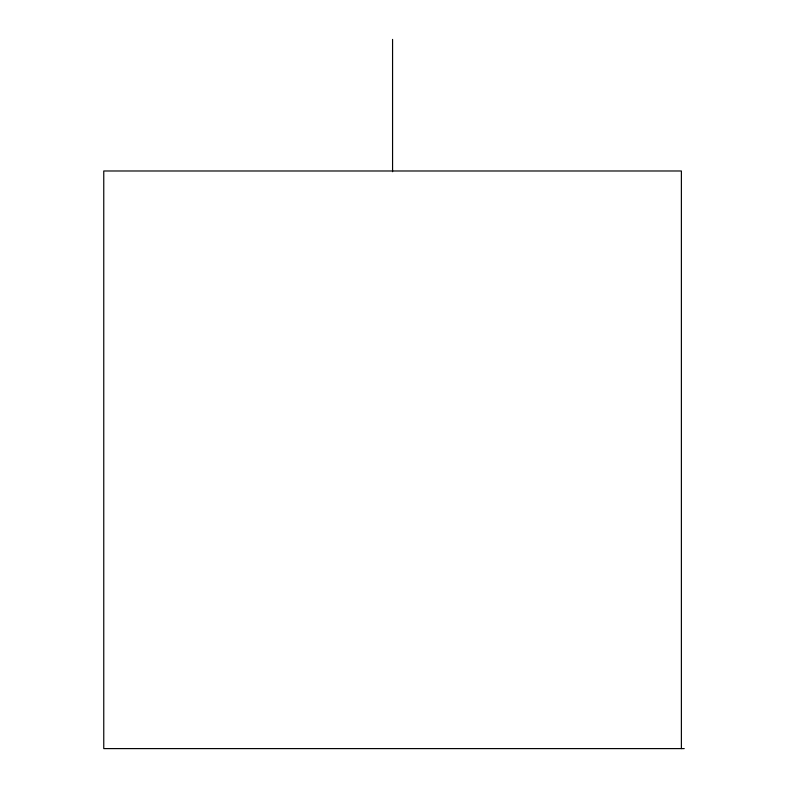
<?xml version="1.0" encoding="UTF-8"?>
<svg xmlns="http://www.w3.org/2000/svg" width="788" height="788" viewBox="0 0 788 788"><rect width="100%" height="100%" fill="white"/><g stroke="black" fill="none" stroke-linecap="round" stroke-linejoin="round"><path stroke-width="1.18" d="M684.24 748.6L103.76 748.6L103.76 170.986L681.384 170.986L681.384 748.6M392.572 39.4L392.572 171.705"/></g></svg>
